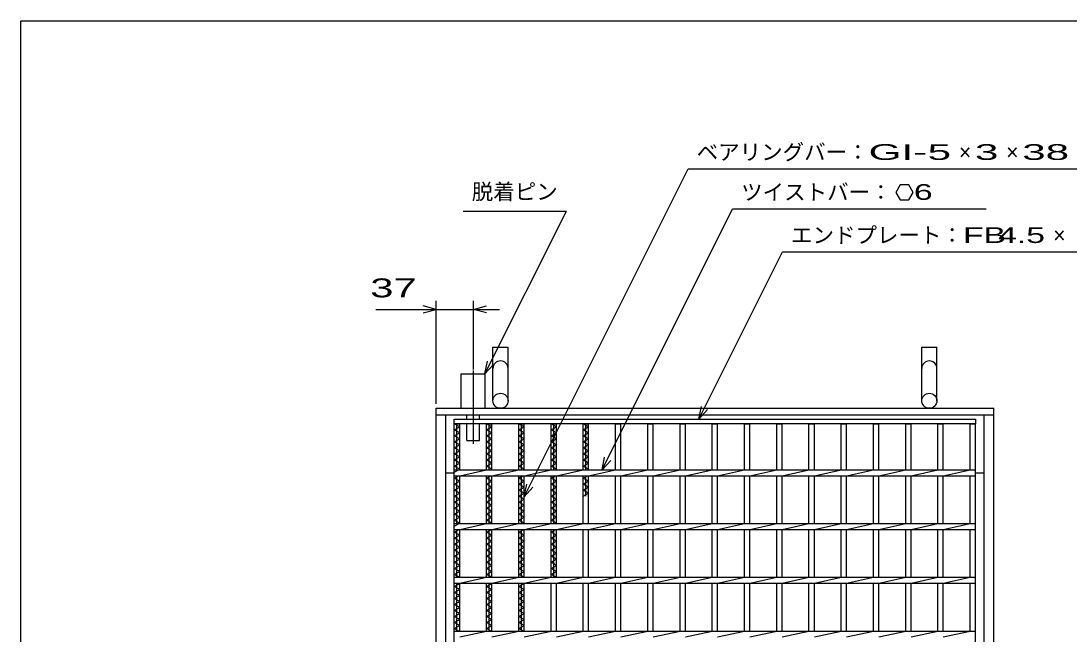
# Model space of a CAD drawing. Units: millimetres, scale not verified. Extents: x -1456 to 1385, y -1026 to 843.
# Drawn here: x -1383 to -408, y 272 to 843 of the extents above; entities that cross this region are included whole.
import ezdxf
from ezdxf.enums import TextEntityAlignment as Align

# ---------------------------------------------------------------- set-up
doc = ezdxf.new("R2010")
doc.units = ezdxf.units.MM
doc.header["$LTSCALE"] = 8
doc.linetypes.add('LONG_DASHED_DOTTED', pattern=[15.25, 12, -1.5, 0.25, -1.5])
for name, color, linetype, lineweight in [('0_2', 150, 'Continuous', 25), ('16', 3, 'Continuous', 25), ('19', 6, 'Continuous', 25), ('22', 4, 'Continuous', 25)]:
    doc.layers.add(name, color=color, linetype=linetype, lineweight=lineweight)
doc.styles.add('ベクトル', font='')
doc.styles.get('ベクトル').set_extended_font_data('ベクトル')

msp = doc.modelspace()

# ---------------------------------------------------------------- linework, layer by layer
at = {"layer": '0_2'}
for p, q in [((-1383.2, -917.2), (-1383.2, 842.8)), ((-1383.2, 842.8), (1384.8, 842.8))]:
    msp.add_line(p, q, dxfattribs=at)
at = {"layer": '16'}
for p, q in [((-980, 472.5), (-495, 472.5)), ((-980, 468), (-980, 472.5)), ((-495, 472.5), (-495, 468)), ((-495, 468), (-980, 468)), ((-980, -223), (-980, 468)), ((-980, 468), (-975, 468)), ((-975, 465.2), (-980, 468)), ((-980, 462.4), (-975, 465.2)), ((-975, 459.6), (-980, 462.4)), ((-980, 456.8), (-975, 459.6)), ((-977.5, 425.25), (-977.5, 468)), ((-975, 425.25), (-975, 468)), ((-950, 425.25), (-950, 468)), ((-950, 468), (-945, 468)), ((-945, 465.2), (-950, 468)), ((-950, 462.4), (-945, 465.2)), ((-945, 459.6), (-950, 462.4)), ((-950, 456.8), (-945, 459.6)), ((-947.5, 425.25), (-947.5, 468)), ((-945, 425.25), (-945, 468)), ((-920, 425.25), (-920, 468)), ((-920, 468), (-915, 468)), ((-915, 465.2), (-920, 468)), ((-920, 462.4), (-915, 465.2)), ((-915, 459.6), (-920, 462.4)), ((-920, 456.8), (-915, 459.6)), ((-917.5, 425.25), (-917.5, 468)), ((-915, 425.25), (-915, 468)), ((-890, 425.25), (-890, 468)), ((-890, 468), (-885, 468)), ((-885, 465.2), (-890, 468)), ((-890, 462.4), (-885, 465.2)), ((-885, 459.6), (-890, 462.4)), ((-890, 456.8), (-885, 459.6)), ((-887.5, 425.25), (-887.5, 468)), ((-885, 425.25), (-885, 468)), ((-860, 425.25), (-860, 468)), ((-860, 468), (-855, 468)), ((-855, 465.2), (-860, 468)), ((-860, 462.4), (-855, 465.2)), ((-855, 459.6), (-860, 462.4)), ((-860, 456.8), (-855, 459.6)), ((-857.5, 425.25), (-857.5, 468)), ((-855, 425.25), (-855, 468)), ((-830, 425.25), (-830, 468)), ((-830, 468), (-825, 468)), ((-825, 425.25), (-825, 468)), ((-800, 425.25), (-800, 468)), ((-800, 468), (-795, 468)), ((-795, 425.25), (-795, 468)), ((-770, 425.25), (-770, 468)), ((-770, 468), (-765, 468)), ((-765, 425.25), (-765, 468)), ((-740, 425.25), (-740, 468)), ((-740, 468), (-735, 468)), ((-735, 425.25), (-735, 468)), ((-710, 425.25), (-710, 468)), ((-710, 468), (-705, 468)), ((-705, 425.25), (-705, 468)), ((-680, 425.25), (-680, 468)), ((-680, 468), (-675, 468)), ((-675, 425.25), (-675, 468)), ((-650, 425.25), (-650, 468)), ((-650, 468), (-645, 468)), ((-645, 425.25), (-645, 468)), ((-620, 425.25), (-620, 468)), ((-620, 468), (-615, 468)), ((-615, 425.25), (-615, 468)), ((-590, 425.25), (-590, 468)), ((-590, 468), (-585, 468)), ((-585, 425.25), (-585, 468)), ((-560, 425.25), (-560, 468)), ((-560, 468), (-555, 468)), ((-555, 425.25), (-555, 468)), ((-530, 425.25), (-530, 468)), ((-530, 468), (-525, 468)), ((-525, 425.25), (-525, 468)), ((-500, 425.25), (-500, 468)), ((-500, 468), (-495, 468)), ((-495, -223), (-495, 468)), ((-975, 454), (-980, 456.8)), ((-980, 451.2), (-975, 454)), ((-975, 448.4), (-980, 451.2)), ((-945, 454), (-950, 456.8)), ((-950, 451.2), (-945, 454)), ((-945, 448.4), (-950, 451.2)), ((-915, 454), (-920, 456.8)), ((-920, 451.2), (-915, 454)), ((-915, 448.4), (-920, 451.2)), ((-885, 454), (-890, 456.8)), ((-890, 451.2), (-885, 454)), ((-885, 448.4), (-890, 451.2)), ((-855, 454), (-860, 456.8)), ((-860, 451.2), (-855, 454)), ((-855, 448.4), (-860, 451.2)), ((-980, 445.6), (-975, 448.4)), ((-975, 442.8), (-980, 445.6)), ((-980, 440), (-975, 442.8)), ((-975, 437.2), (-980, 440)), ((-950, 445.6), (-945, 448.4)), ((-945, 442.8), (-950, 445.6)), ((-950, 440), (-945, 442.8)), ((-945, 437.2), (-950, 440)), ((-920, 445.6), (-915, 448.4)), ((-915, 442.8), (-920, 445.6)), ((-920, 440), (-915, 442.8)), ((-915, 437.2), (-920, 440)), ((-890, 445.6), (-885, 448.4)), ((-885, 442.8), (-890, 445.6)), ((-890, 440), (-885, 442.8)), ((-885, 437.2), (-890, 440)), ((-860, 445.6), (-855, 448.4)), ((-855, 442.8), (-860, 445.6)), ((-860, 440), (-855, 442.8)), ((-855, 437.2), (-860, 440)), ((-980, 434.4), (-975, 437.2)), ((-975, 431.6), (-980, 434.4)), ((-980, 428.8), (-975, 431.6)), ((-950, 434.4), (-945, 437.2)), ((-945, 431.6), (-950, 434.4)), ((-950, 428.8), (-945, 431.6)), ((-920, 434.4), (-915, 437.2)), ((-915, 431.6), (-920, 434.4)), ((-920, 428.8), (-915, 431.6)), ((-890, 434.4), (-885, 437.2)), ((-885, 431.6), (-890, 434.4)), ((-890, 428.8), (-885, 431.6)), ((-860, 434.4), (-855, 437.2)), ((-855, 431.6), (-860, 434.4)), ((-860, 428.8), (-855, 431.6)), ((-975, 426), (-980, 428.8)), ((-980, 423.2), (-975, 426)), ((-980, 425.25), (-495, 425.25)), ((-980, 419.75), (-980, 425.25)), ((-980, 419.75), (-495, 419.75)), ((-980, 417.6), (-976.161, 419.75)), ((-977.5, 375.25), (-977.5, 419.75)), ((-975, 419.75), (-950, 425.25)), ((-975, 375.25), (-975, 419.75)), ((-945, 426), (-950, 428.8)), ((-950, 375.25), (-950, 419.75)), ((-950, 417.6), (-946.161, 419.75)), ((-947.5, 375.25), (-947.5, 419.75)), ((-946.339, 425.25), (-945, 426)), ((-945, 419.75), (-920, 425.25)), ((-945, 375.25), (-945, 419.75)), ((-915, 426), (-920, 428.8)), ((-920, 375.25), (-920, 419.75)), ((-920, 417.6), (-916.161, 419.75)), ((-917.5, 375.25), (-917.5, 419.75)), ((-916.339, 425.25), (-915, 426)), ((-915, 419.75), (-890, 425.25)), ((-915, 375.25), (-915, 419.75)), ((-885, 426), (-890, 428.8)), ((-890, 375.25), (-890, 419.75)), ((-890, 417.6), (-886.161, 419.75)), ((-887.5, 375.25), (-887.5, 419.75)), ((-886.339, 425.25), (-885, 426)), ((-885, 419.75), (-860, 425.25)), ((-885, 375.25), (-885, 419.75)), ((-855, 426), (-860, 428.8)), ((-860, 375.25), (-860, 419.75)), ((-860, 417.6), (-856.161, 419.75)), ((-857.5, 400.8), (-857.5, 419.75)), ((-856.339, 425.25), (-855, 426)), ((-855, 419.75), (-830, 425.25)), ((-855, 375.25), (-855, 419.75)), ((-830, 375.25), (-830, 419.75)), ((-825, 419.75), (-800, 425.25)), ((-825, 375.25), (-825, 419.75)), ((-800, 375.25), (-800, 419.75)), ((-795, 419.75), (-770, 425.25)), ((-795, 375.25), (-795, 419.75)), ((-770, 375.25), (-770, 419.75)), ((-765, 419.75), (-740, 425.25)), ((-765, 375.25), (-765, 419.75)), ((-740, 375.25), (-740, 419.75)), ((-735, 419.75), (-710, 425.25)), ((-735, 375.25), (-735, 419.75)), ((-710, 375.25), (-710, 419.75)), ((-705, 419.75), (-680, 425.25)), ((-705, 375.25), (-705, 419.75)), ((-680, 375.25), (-680, 419.75)), ((-675, 419.75), (-650, 425.25)), ((-675, 375.25), (-675, 419.75)), ((-650, 375.25), (-650, 419.75)), ((-645, 419.75), (-620, 425.25)), ((-645, 375.25), (-645, 419.75)), ((-620, 375.25), (-620, 419.75)), ((-615, 419.75), (-590, 425.25)), ((-615, 375.25), (-615, 419.75)), ((-590, 375.25), (-590, 419.75)), ((-585, 419.75), (-560, 425.25)), ((-585, 375.25), (-585, 419.75)), ((-560, 375.25), (-560, 419.75)), ((-555, 419.75), (-530, 425.25)), ((-555, 375.25), (-555, 419.75)), ((-530, 375.25), (-530, 419.75)), ((-525, 419.75), (-500, 425.25)), ((-525, 375.25), (-525, 419.75)), ((-500, 375.25), (-500, 419.75)), ((-495, 419.75), (-495, 425.25)), ((-975, 414.8), (-980, 417.6)), ((-980, 412), (-975, 414.8)), ((-975, 409.2), (-980, 412)), ((-945, 414.8), (-950, 417.6)), ((-950, 412), (-945, 414.8)), ((-945, 409.2), (-950, 412)), ((-915, 414.8), (-920, 417.6)), ((-920, 412), (-915, 414.8)), ((-915, 409.2), (-920, 412)), ((-885, 414.8), (-890, 417.6)), ((-890, 412), (-885, 414.8)), ((-885, 409.2), (-890, 412)), ((-855, 414.8), (-860, 417.6)), ((-860, 412), (-855, 414.8)), ((-855, 409.2), (-860, 412)), ((-980, 406.4), (-975, 409.2)), ((-975, 403.6), (-980, 406.4)), ((-980, 400.8), (-975, 403.6)), ((-975, 398), (-980, 400.8)), ((-950, 406.4), (-945, 409.2)), ((-945, 403.6), (-950, 406.4)), ((-950, 400.8), (-945, 403.6)), ((-945, 398), (-950, 400.8)), ((-920, 406.4), (-915, 409.2)), ((-915, 403.6), (-920, 406.4)), ((-920, 400.8), (-915, 403.6)), ((-915, 398), (-920, 400.8)), ((-890, 406.4), (-885, 409.2)), ((-885, 403.6), (-890, 406.4)), ((-890, 400.8), (-885, 403.6)), ((-885, 398), (-890, 400.8)), ((-860, 406.4), (-855, 409.2)), ((-855, 403.6), (-860, 406.4)), ((-860, 400.8), (-855, 403.6)), ((-980, 395.2), (-975, 398)), ((-975, 392.4), (-980, 395.2)), ((-980, 389.6), (-975, 392.4)), ((-950, 395.2), (-945, 398)), ((-945, 392.4), (-950, 395.2)), ((-950, 389.6), (-945, 392.4)), ((-920, 395.2), (-915, 398)), ((-915, 392.4), (-920, 395.2)), ((-920, 389.6), (-915, 392.4)), ((-890, 395.2), (-885, 398)), ((-885, 392.4), (-890, 395.2)), ((-890, 389.6), (-885, 392.4)), ((-975, 386.8), (-980, 389.6)), ((-980, 384), (-975, 386.8)), ((-975, 381.2), (-980, 384)), ((-980, 378.4), (-975, 381.2)), ((-945, 386.8), (-950, 389.6)), ((-950, 384), (-945, 386.8)), ((-945, 381.2), (-950, 384)), ((-950, 378.4), (-945, 381.2)), ((-915, 386.8), (-920, 389.6)), ((-920, 384), (-915, 386.8)), ((-915, 381.2), (-920, 384)), ((-920, 378.4), (-915, 381.2)), ((-885, 386.8), (-890, 389.6)), ((-890, 384), (-885, 386.8)), ((-885, 381.2), (-890, 384)), ((-890, 378.4), (-885, 381.2)), ((-975, 375.6), (-980, 378.4)), ((-980, 372.8), (-975, 375.6)), ((-980, 375.25), (-495, 375.25)), ((-980, 369.75), (-980, 375.25)), ((-975, 369.75), (-950, 375.25)), ((-945, 375.6), (-950, 378.4)), ((-945.625, 375.25), (-945, 375.6)), ((-945, 369.75), (-920, 375.25)), ((-915, 375.6), (-920, 378.4)), ((-915.625, 375.25), (-915, 375.6)), ((-915, 369.75), (-890, 375.25)), ((-885, 375.6), (-890, 378.4)), ((-885.625, 375.25), (-885, 375.6)), ((-885, 369.75), (-860, 375.25)), ((-855, 369.75), (-830, 375.25)), ((-825, 369.75), (-800, 375.25)), ((-795, 369.75), (-770, 375.25)), ((-765, 369.75), (-740, 375.25)), ((-735, 369.75), (-710, 375.25)), ((-705, 369.75), (-680, 375.25)), ((-675, 369.75), (-650, 375.25)), ((-645, 369.75), (-620, 375.25)), ((-615, 369.75), (-590, 375.25)), ((-585, 369.75), (-560, 375.25)), ((-555, 369.75), (-530, 375.25)), ((-525, 369.75), (-500, 375.25)), ((-495, 369.75), (-495, 375.25)), ((-980, 369.75), (-495, 369.75)), ((-980, 367.2), (-975.446, 369.75)), ((-975, 364.4), (-980, 367.2)), ((-980, 361.6), (-975, 364.4)), ((-975, 358.8), (-980, 361.6)), ((-977.5, 325.25), (-977.5, 369.75)), ((-975, 325.25), (-975, 369.75)), ((-950, 325.25), (-950, 369.75)), ((-950, 367.2), (-945.446, 369.75)), ((-945, 364.4), (-950, 367.2)), ((-950, 361.6), (-945, 364.4)), ((-945, 358.8), (-950, 361.6)), ((-947.5, 325.25), (-947.5, 369.75)), ((-945, 325.25), (-945, 369.75)), ((-920, 325.25), (-920, 369.75)), ((-920, 367.2), (-915.446, 369.75)), ((-915, 364.4), (-920, 367.2)), ((-920, 361.6), (-915, 364.4)), ((-915, 358.8), (-920, 361.6)), ((-917.5, 325.25), (-917.5, 369.75)), ((-915, 325.25), (-915, 369.75)), ((-890, 325.25), (-890, 369.75)), ((-890, 367.2), (-885.446, 369.75)), ((-885, 364.4), (-890, 367.2)), ((-890, 361.6), (-885, 364.4)), ((-885, 358.8), (-890, 361.6)), ((-887.5, 325.25), (-887.5, 369.75)), ((-885, 325.25), (-885, 369.75)), ((-860, 325.25), (-860, 369.75)), ((-855, 325.25), (-855, 369.75)), ((-830, 325.25), (-830, 369.75)), ((-825, 325.25), (-825, 369.75)), ((-800, 325.25), (-800, 369.75)), ((-795, 325.25), (-795, 369.75)), ((-770, 325.25), (-770, 369.75)), ((-765, 325.25), (-765, 369.75)), ((-740, 325.25), (-740, 369.75)), ((-735, 325.25), (-735, 369.75)), ((-710, 325.25), (-710, 369.75)), ((-705, 325.25), (-705, 369.75)), ((-680, 325.25), (-680, 369.75)), ((-675, 325.25), (-675, 369.75)), ((-650, 325.25), (-650, 369.75)), ((-645, 325.25), (-645, 369.75)), ((-620, 325.25), (-620, 369.75)), ((-615, 325.25), (-615, 369.75)), ((-590, 325.25), (-590, 369.75)), ((-585, 325.25), (-585, 369.75)), ((-560, 325.25), (-560, 369.75)), ((-555, 325.25), (-555, 369.75)), ((-530, 325.25), (-530, 369.75)), ((-525, 325.25), (-525, 369.75)), ((-500, 325.25), (-500, 369.75)), ((-980, 356), (-975, 358.8)), ((-975, 353.2), (-980, 356)), ((-980, 350.4), (-975, 353.2)), ((-950, 356), (-945, 358.8)), ((-945, 353.2), (-950, 356)), ((-950, 350.4), (-945, 353.2)), ((-920, 356), (-915, 358.8)), ((-915, 353.2), (-920, 356)), ((-920, 350.4), (-915, 353.2)), ((-890, 356), (-885, 358.8)), ((-885, 353.2), (-890, 356)), ((-890, 350.4), (-885, 353.2)), ((-975, 347.6), (-980, 350.4)), ((-980, 344.8), (-975, 347.6)), ((-975, 342), (-980, 344.8)), ((-980, 339.2), (-975, 342)), ((-945, 347.6), (-950, 350.4)), ((-950, 344.8), (-945, 347.6)), ((-945, 342), (-950, 344.8)), ((-950, 339.2), (-945, 342)), ((-915, 347.6), (-920, 350.4)), ((-920, 344.8), (-915, 347.6)), ((-915, 342), (-920, 344.8)), ((-920, 339.2), (-915, 342)), ((-885, 347.6), (-890, 350.4)), ((-890, 344.8), (-885, 347.6)), ((-885, 342), (-890, 344.8)), ((-890, 339.2), (-885, 342)), ((-975, 336.4), (-980, 339.2)), ((-980, 333.6), (-975, 336.4)), ((-975, 330.8), (-980, 333.6)), ((-945, 336.4), (-950, 339.2)), ((-950, 333.6), (-945, 336.4)), ((-945, 330.8), (-950, 333.6)), ((-915, 336.4), (-920, 339.2)), ((-920, 333.6), (-915, 336.4)), ((-915, 330.8), (-920, 333.6)), ((-885, 336.4), (-890, 339.2)), ((-890, 333.6), (-885, 336.4)), ((-885, 330.8), (-890, 333.6)), ((-980, 328), (-975, 330.8)), ((-975.089, 325.25), (-980, 328)), ((-980, 325.25), (-495, 325.25)), ((-980, 319.75), (-980, 325.25)), ((-975, 319.75), (-950, 325.25)), ((-950, 328), (-945, 330.8)), ((-945.089, 325.25), (-950, 328)), ((-945, 319.75), (-920, 325.25)), ((-920, 328), (-915, 330.8)), ((-915.089, 325.25), (-920, 328)), ((-915, 319.75), (-890, 325.25)), ((-890, 328), (-885, 330.8)), ((-885.089, 325.25), (-890, 328)), ((-885, 319.75), (-860, 325.25)), ((-855, 319.75), (-830, 325.25)), ((-825, 319.75), (-800, 325.25)), ((-795, 319.75), (-770, 325.25)), ((-765, 319.75), (-740, 325.25)), ((-735, 319.75), (-710, 325.25)), ((-705, 319.75), (-680, 325.25)), ((-675, 319.75), (-650, 325.25)), ((-645, 319.75), (-620, 325.25)), ((-615, 319.75), (-590, 325.25)), ((-585, 319.75), (-560, 325.25)), ((-555, 319.75), (-530, 325.25)), ((-525, 319.75), (-500, 325.25)), ((-495, 319.75), (-495, 325.25)), ((-980, 319.75), (-495, 319.75)), ((-980, 316.8), (-975, 319.6)), ((-975, 314), (-980, 316.8)), ((-980, 311.2), (-975, 314)), ((-977.5, 275.25), (-977.5, 319.75)), ((-975, 319.6), (-975.268, 319.75)), ((-975, 275.25), (-975, 319.75)), ((-950, 275.25), (-950, 319.75)), ((-950, 316.8), (-945, 319.6)), ((-945, 314), (-950, 316.8)), ((-950, 311.2), (-945, 314)), ((-947.5, 275.25), (-947.5, 319.75)), ((-945, 319.6), (-945.268, 319.75)), ((-945, 275.25), (-945, 319.75)), ((-920, 275.25), (-920, 319.75)), ((-920, 316.8), (-915, 319.6)), ((-915, 314), (-920, 316.8)), ((-920, 311.2), (-915, 314)), ((-917.5, 275.25), (-917.5, 319.75)), ((-915, 319.6), (-915.268, 319.75)), ((-915, 275.25), (-915, 319.75)), ((-890, 275.25), (-890, 319.75)), ((-885, 275.25), (-885, 319.75)), ((-860, 275.25), (-860, 319.75)), ((-855, 275.25), (-855, 319.75)), ((-830, 275.25), (-830, 319.75)), ((-825, 275.25), (-825, 319.75)), ((-800, 275.25), (-800, 319.75)), ((-795, 275.25), (-795, 319.75)), ((-770, 275.25), (-770, 319.75)), ((-765, 275.25), (-765, 319.75)), ((-740, 275.25), (-740, 319.75)), ((-735, 275.25), (-735, 319.75)), ((-710, 275.25), (-710, 319.75)), ((-705, 275.25), (-705, 319.75)), ((-680, 275.25), (-680, 319.75)), ((-675, 275.25), (-675, 319.75)), ((-650, 275.25), (-650, 319.75)), ((-645, 275.25), (-645, 319.75)), ((-620, 275.25), (-620, 319.75)), ((-615, 275.25), (-615, 319.75)), ((-590, 275.25), (-590, 319.75)), ((-585, 275.25), (-585, 319.75)), ((-560, 275.25), (-560, 319.75)), ((-555, 275.25), (-555, 319.75)), ((-530, 275.25), (-530, 319.75)), ((-525, 275.25), (-525, 319.75)), ((-500, 275.25), (-500, 319.75)), ((-975, 308.4), (-980, 311.2)), ((-980, 305.6), (-975, 308.4)), ((-975, 302.8), (-980, 305.6)), ((-980, 300), (-975, 302.8)), ((-945, 308.4), (-950, 311.2)), ((-950, 305.6), (-945, 308.4)), ((-945, 302.8), (-950, 305.6)), ((-950, 300), (-945, 302.8)), ((-915, 308.4), (-920, 311.2)), ((-920, 305.6), (-915, 308.4)), ((-915, 302.8), (-920, 305.6)), ((-920, 300), (-915, 302.8)), ((-975, 297.2), (-980, 300)), ((-980, 294.4), (-975, 297.2)), ((-975, 291.6), (-980, 294.4)), ((-945, 297.2), (-950, 300)), ((-950, 294.4), (-945, 297.2)), ((-945, 291.6), (-950, 294.4)), ((-915, 297.2), (-920, 300)), ((-920, 294.4), (-915, 297.2)), ((-915, 291.6), (-920, 294.4)), ((-980, 288.8), (-975, 291.6)), ((-975, 286), (-980, 288.8)), ((-980, 283.2), (-975, 286)), ((-975, 280.4), (-980, 283.2)), ((-950, 288.8), (-945, 291.6)), ((-945, 286), (-950, 288.8)), ((-950, 283.2), (-945, 286)), ((-945, 280.4), (-950, 283.2)), ((-920, 288.8), (-915, 291.6)), ((-915, 286), (-920, 288.8)), ((-920, 283.2), (-915, 286)), ((-915, 280.4), (-920, 283.2)), ((-980, 277.6), (-975, 280.4)), ((-975.804, 275.25), (-980, 277.6)), ((-980, 275.25), (-495, 275.25)), ((-980, 269.75), (-980, 275.25)), ((-975, 269.75), (-950, 275.25)), ((-950, 277.6), (-945, 280.4)), ((-945.804, 275.25), (-950, 277.6)), ((-945, 269.75), (-920, 275.25)), ((-920, 277.6), (-915, 280.4)), ((-915.804, 275.25), (-920, 277.6)), ((-915, 269.75), (-890, 275.25)), ((-885, 269.75), (-860, 275.25)), ((-855, 269.75), (-830, 275.25)), ((-825, 269.75), (-800, 275.25)), ((-795, 269.75), (-770, 275.25)), ((-765, 269.75), (-740, 275.25)), ((-735, 269.75), (-710, 275.25)), ((-705, 269.75), (-680, 275.25)), ((-675, 269.75), (-650, 275.25)), ((-645, 269.75), (-620, 275.25)), ((-615, 269.75), (-590, 275.25)), ((-585, 269.75), (-560, 275.25)), ((-555, 269.75), (-530, 275.25)), ((-525, 269.75), (-500, 275.25)), ((-495, 269.75), (-495, 275.25))]:
    msp.add_line(p, q, dxfattribs=at)
at = {"layer": '19'}
for p, q in [((-944, 489.5), (-944, 539.5)), ((-944, 539.5), (-930, 539.5)), ((-930, 489.5), (-930, 539.5)), ((-545, 489.5), (-545, 539.5)), ((-545, 539.5), (-531, 539.5)), ((-531, 489.5), (-531, 539.5)), ((-973.5, 482.5), (-973.5, 514.5)), ((-973.5, 514.5), (-951.5, 514.5)), ((-951.5, 514.5), (-951.5, 482.5)), ((-997, 482.5), (-478, 482.5)), ((-997, -237.5), (-997, 482.5)), ((-478, -237.5), (-478, 482.5)), ((-997, 476.5), (-478, 476.5)), ((-988, -231.5), (-988, 476.5)), ((-968.5, 472.5), (-968.5, 476.5)), ((-956.5, 472.5), (-956.5, 476.5)), ((-487, -231.5), (-487, 476.5)), ((-968.5, 452.5), (-968.5, 468)), ((-956.5, 452.5), (-956.5, 468)), ((-968.5, 452.5), (-956.5, 452.5)), ((-988, 422.5), (-980, 422.5)), ((-495, 422.5), (-487, 422.5))]:
    msp.add_line(p, q, dxfattribs=at)
at = {"layer": '19', "linetype": 'LONG_DASHED_DOTTED'}
msp.add_line((-962.5, 517.5), (-962.5, 449.5), dxfattribs=at)
at = {"layer": '19'}
for centre in [(-937, 489.5), (-538, 489.5)]:
    msp.add_circle(centre, 7, dxfattribs=at)
for centre in [(-937, 519.5), (-538, 519.5)]:
    msp.add_arc(centre, 7, 0, 180, dxfattribs=at)
at = {"layer": '22'}
for p, q in [((-915, 400.25), (-762.5, 705.25)), ((-762.5, 705.25), (-394.5, 705.25)), ((-565.124, 690.212), (-569.124, 683.284)), ((-569.124, 683.284), (-565.124, 676.356)), ((-557.124, 690.212), (-565.124, 690.212)), ((-553.125, 683.2), (-557.124, 690.212)), ((-557.124, 676.356), (-553.124, 683.284)), ((-565.124, 676.356), (-557.124, 676.356)), ((-971.75, 666), (-875.75, 666)), ((-951.5, 514.5), (-875.75, 666)), ((-842.5, 425.25), (-721.125, 668)), ((-721.125, 668), (-485.125, 668)), ((-752.5, 472.5), (-674.75, 628)), ((-674.75, 628), (-338.75, 628)), ((-997, 574.5), (-1009, 577.7)), ((-997, 486.5), (-997, 582.5)), ((-962, 518.496), (-962, 582.5)), ((-962, 574.5), (-950, 577.7)), ((-1053, 574.5), (-997, 574.5)), ((-1009, 571.3), (-997, 574.5)), ((-997, 574.5), (-962, 574.5)), ((-950, 571.3), (-962, 574.5)), ((-962, 574.5), (-938, 574.5)), ((-951.5, 514.5), (-949.1, 526.18)), ((-951.5, 514.5), (-943.5, 523.3)), ((-752.5, 472.5), (-750.1, 484.18)), ((-752.5, 472.5), (-744.5, 481.3)), ((-842.5, 425.25), (-840.1, 436.93)), ((-842.5, 425.25), (-834.5, 434.05)), ((-915, 400.25), (-912.6, 411.93)), ((-915, 400.25), (-907, 409.05))]:
    msp.add_line(p, q, dxfattribs=at)

# ---------------------------------------------------------------- texts
at = {"layer": '22', "color": 2, "style": 'ベクトル'}
for s, p in [('ベアリングバー：', (-754.5, 720.85)), ('×', (-510.5, 720.85)), ('×', (-466.5, 720.85)), ('脱着ピン', (-963.75, 684)), ('ツイストバー：', (-713.125, 683.6)), ('エンドプレート：', (-666.75, 643.6)), ('×', (-422.75, 643.6))]:
    msp.add_text(s, height=14.66, dxfattribs=at).set_placement(p, align=Align.MIDDLE_LEFT)
for s, height, width, p in [('GI-', 14.66, 2, (-594.5, 720.85)), (' 5 ', 14.66, 2, (-550.5, 720.85)), (' 3 ', 14.66, 2, (-506.5, 720.85)), (' 38 ', 14.66, 2, (-462.5, 720.85)), (' 6', 14.66, 1.6, (-561.124, 683.684)), ('FB', 14.66, 1.6, (-506.75, 643.6)), (' 4.5 ', 14.66, 1.6, (-482.75, 643.6)), (' 37 ', 17.6, 1.65, (-1069, 594.5))]:
    msp.add_text(s, height=height, dxfattribs=dict(at, width=width)).set_placement(p, align=Align.MIDDLE_LEFT)

doc.saveas('drawing.dxf')
